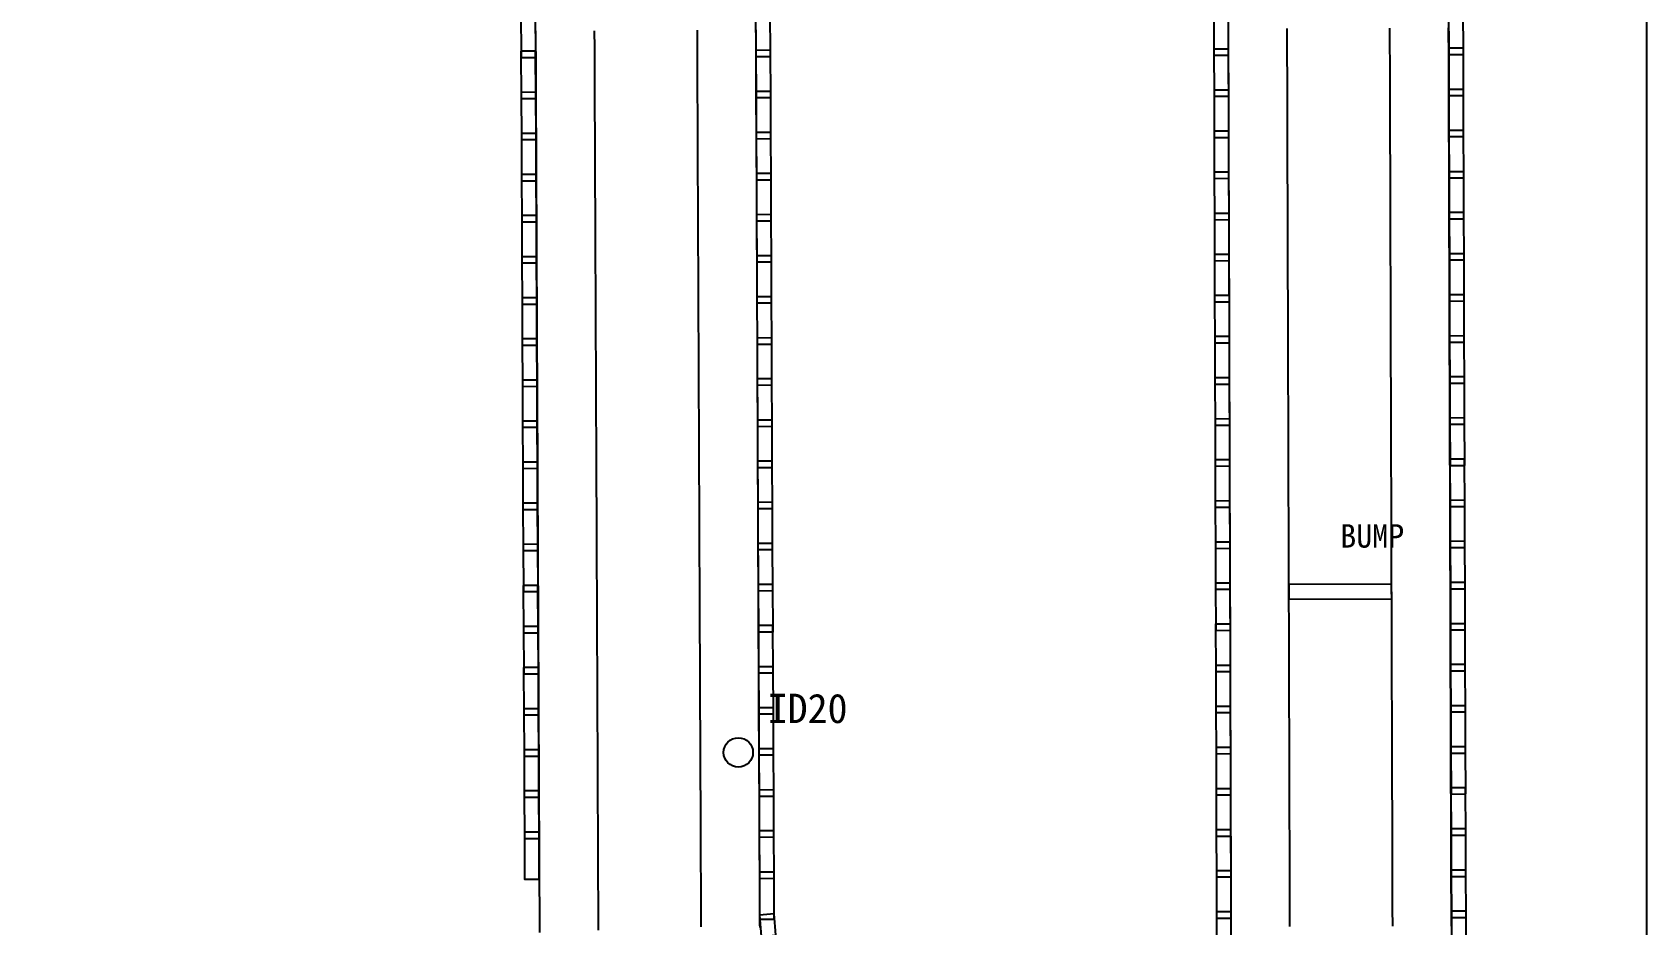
# Model space of a CAD drawing. Header units: metres. Extents: x 0 to 11.6, y 0 to 14.5.
# Drawn here: x 5.5 to 11, y 8.53 to 11.57 of the extents above; entities that cross this region are included whole.
import ezdxf

# ---------------------------------------------------------------- set-up
doc = ezdxf.new("R2010")
doc.units = ezdxf.units.M
for name, color, linetype in [('FEATURES', 2, 'Continuous'), ('GRASS', 3, 'Continuous'), ('HALL', 5, 'Continuous'), ('MARKERS', 1, 'Continuous'), ('TRACK', 7, 'Continuous'), ('WALLS', 8, 'Continuous')]:
    doc.layers.add(name, color=color, linetype=linetype)

msp = doc.modelspace()

# ---------------------------------------------------------------- linework, layer by layer
at = {"layer": 'FEATURES'}
msp.add_lwpolyline([(10.1312, 9.642), (10.131, 9.692), (9.781, 9.691), (9.7812, 9.641), (10.1312, 9.642)], dxfattribs=at)
at = {"layer": 'GRASS'}
for points in [[(7.2146, 11.5766), (7.2147, 11.5569), (7.2148, 11.5372), (7.2149, 11.5172), (7.215, 11.4972), (7.2151, 11.4772), (7.2151, 11.4572), (7.2152, 11.4372), (7.2153, 11.4172), (7.2154, 11.3972), (7.2155, 11.3772), (7.2155, 11.3572), (7.2156, 11.3372), (7.2157, 11.3168), (7.2158, 11.2965), (7.2159, 11.2766), (7.216, 11.257), (7.2161, 11.2372), (7.2162, 11.2172), (7.2163, 11.1972), (7.2164, 11.1772), (7.2164, 11.1572), (7.2165, 11.1372), (7.2166, 11.1172), (7.2167, 11.0972), (7.2168, 11.0772), (7.2168, 11.0572), (7.2169, 11.0372), (7.217, 11.0169), (7.2171, 10.9965), (7.2172, 10.9766), (7.2173, 10.957), (7.2174, 10.9372), (7.2175, 10.9172), (7.2176, 10.8972), (7.2177, 10.8772), (7.2177, 10.8572), (7.2178, 10.8372), (7.2179, 10.8172), (7.218, 10.7972), (7.2181, 10.7772), (7.2181, 10.7572), (7.2182, 10.7372), (7.2183, 10.7169), (7.2184, 10.6965), (7.2185, 10.6767), (7.2186, 10.657), (7.2187, 10.6373), (7.2188, 10.6173), (7.2189, 10.5973), (7.219, 10.5773), (7.219, 10.5573), (7.2191, 10.5373), (7.2192, 10.5173), (7.2193, 10.4973), (7.2194, 10.4773), (7.2194, 10.4573), (7.2195, 10.4373), (7.2196, 10.4169), (7.2197, 10.3966), (7.2198, 10.3767), (7.2199, 10.3571), (7.22, 10.3373), (7.2201, 10.3173), (7.2202, 10.2973), (7.2203, 10.2773), (7.2203, 10.2573), (7.2204, 10.2373), (7.2205, 10.2173), (7.2206, 10.1973), (7.2207, 10.1773), (7.2207, 10.1573), (7.2208, 10.1373), (7.2209, 10.1173), (7.221, 10.0973), (7.2211, 10.0772), (7.2212, 10.0568), (7.2213, 10.0366), (7.2214, 10.0169), (7.2215, 9.9973), (7.2216, 9.9773), (7.2216, 9.9573), (7.2217, 9.9373), (7.2218, 9.9173), (7.2219, 9.8973), (7.222, 9.8773), (7.222, 9.8574), (7.2221, 9.8374), (7.2222, 9.8174), (7.2223, 9.7974), (7.2224, 9.7772), (7.2225, 9.7568), (7.2226, 9.7366), (7.2227, 9.717), (7.2228, 9.6973), (7.2229, 9.6774), (7.2229, 9.6574), (7.223, 9.6374), (7.2231, 9.6174), (7.2232, 9.5974), (7.2233, 9.5774), (7.2233, 9.5574), (7.2234, 9.5374), (7.2235, 9.5174), (7.2236, 9.4974), (7.2237, 9.4772), (7.2238, 9.4569), (7.2239, 9.4367), (7.224, 9.417), (7.2241, 9.3974), (7.2242, 9.3774), (7.2242, 9.3574), (7.2243, 9.3374), (7.2244, 9.3174), (7.2245, 9.2974), (7.2246, 9.2774), (7.2246, 9.2574), (7.2247, 9.2374), (7.2248, 9.2174), (7.2249, 9.1974), (7.225, 9.1773), (7.2251, 9.1569), (7.2252, 9.1367), (7.2253, 9.117), (7.2254, 9.0974), (7.2255, 9.0774), (7.2255, 9.0574), (7.2256, 9.0374), (7.2257, 9.0175), (7.2258, 8.9975), (7.2259, 8.9775), (7.2259, 8.9575), (7.226, 8.9375), (7.2261, 8.9175), (7.2262, 8.8975), (7.2263, 8.8773), (7.2264, 8.8569), (7.2265, 8.8367), (7.2266, 8.8171), (7.2267, 8.7975), (7.2268, 8.7775), (7.2268, 8.7575), (7.2269, 8.7375), (7.227, 8.7175), (7.2271, 8.6975), (7.2272, 8.6775), (7.2272, 8.6575), (7.2273, 8.6375), (7.2274, 8.6175), (7.2275, 8.5975), (7.2276, 8.5772), (7.2277, 8.5564), (7.2278, 8.536), (7.2282, 8.5058)], [(7.9646, 11.5807), (7.9647, 11.5604), (7.9648, 11.5402), (7.9649, 11.5202), (7.965, 11.5002), (7.9651, 11.4802), (7.9651, 11.4602), (7.9652, 11.4402), (7.9653, 11.4202), (7.9654, 11.4002), (7.9655, 11.3802), (7.9655, 11.3602), (7.9656, 11.3402), (7.9657, 11.3205), (7.9658, 11.3009), (7.9659, 11.2808), (7.966, 11.2604), (7.9661, 11.2402), (7.9662, 11.2202), (7.9663, 11.2002), (7.9664, 11.1802), (7.9664, 11.1602), (7.9665, 11.1402), (7.9666, 11.1202), (7.9667, 11.1002), (7.9668, 11.0802), (7.9668, 11.0602), (7.9669, 11.0402), (7.967, 11.0206), (7.9671, 11.0009), (7.9672, 10.9808), (7.9673, 10.9604), (7.9674, 10.9402), (7.9675, 10.9202), (7.9676, 10.9002), (7.9677, 10.8802), (7.9677, 10.8602), (7.9678, 10.8402), (7.9679, 10.8202), (7.968, 10.8002), (7.9681, 10.7802), (7.9681, 10.7602), (7.9682, 10.7402), (7.9683, 10.7206), (7.9684, 10.701), (7.9685, 10.6808), (7.9686, 10.6605), (7.9687, 10.6403), (7.9688, 10.6203), (7.9689, 10.6003), (7.969, 10.5803), (7.969, 10.5603), (7.9691, 10.5403), (7.9692, 10.5203), (7.9693, 10.5003), (7.9694, 10.4803), (7.9694, 10.4603), (7.9695, 10.4403), (7.9696, 10.4206), (7.9697, 10.401), (7.9698, 10.3809), (7.9699, 10.3605), (7.97, 10.3403), (7.9701, 10.3203), (7.9702, 10.3003), (7.9703, 10.2803), (7.9703, 10.2603), (7.9704, 10.2403), (7.9705, 10.2203), (7.9706, 10.2003), (7.9707, 10.1803), (7.9707, 10.1603), (7.9708, 10.1403), (7.9709, 10.1203), (7.971, 10.1003), (7.9711, 10.0805), (7.9711, 10.0609), (7.9713, 10.0411), (7.9714, 10.0207), (7.9715, 10.0004), (7.9716, 9.9803), (7.9716, 9.9603), (7.9717, 9.9403), (7.9718, 9.9203), (7.9719, 9.9003), (7.972, 9.8803), (7.972, 9.8604), (7.9721, 9.8404), (7.9722, 9.8204), (7.9723, 9.8004), (7.9724, 9.7805), (7.9724, 9.7609), (7.9726, 9.7411), (7.9727, 9.7208), (7.9728, 9.7004), (7.9729, 9.6804), (7.9729, 9.6604), (7.973, 9.6404), (7.9731, 9.6204), (7.9732, 9.6004), (7.9733, 9.5804), (7.9733, 9.5604), (7.9734, 9.5404), (7.9735, 9.5204), (7.9736, 9.5004), (7.9737, 9.4806), (7.9737, 9.4609), (7.9739, 9.4412), (7.974, 9.4208), (7.9741, 9.4004), (7.9742, 9.3804), (7.9742, 9.3604), (7.9743, 9.3404), (7.9744, 9.3204), (7.9745, 9.3004), (7.9746, 9.2804), (7.9746, 9.2604), (7.9747, 9.2404), (7.9748, 9.2204), (7.9749, 9.2004), (7.975, 9.1806), (7.975, 9.161), (7.9752, 9.1412), (7.9753, 9.1208), (7.9754, 9.1005), (7.9755, 9.0804), (7.9755, 9.0604), (7.9756, 9.0404), (7.9757, 9.0205), (7.9758, 9.0005), (7.9759, 8.9805), (7.9759, 8.9605), (7.976, 8.9405), (7.9761, 8.9205), (7.9762, 8.9005), (7.9763, 8.8806), (7.9763, 8.861), (7.9765, 8.8412), (7.9766, 8.8209), (7.9767, 8.8005), (7.9768, 8.7805), (7.9768, 8.7605), (7.9769, 8.7405), (7.977, 8.7205), (7.9771, 8.7005), (7.9772, 8.6805), (7.9772, 8.6605), (7.9773, 8.6405), (7.9774, 8.6205), (7.9775, 8.6005), (7.9776, 8.5808), (7.9777, 8.5616), (7.9778, 8.542), (7.9778, 8.5322), (7.9785, 8.5231)], [(9.5847, 8.525), (9.5846, 8.5448), (9.5845, 8.5651), (9.5845, 8.5855), (9.5844, 8.6053), (9.5844, 8.6249), (9.5843, 8.6448), (9.5842, 8.6651), (9.5842, 8.6855), (9.5841, 8.7053), (9.5841, 8.7249), (9.584, 8.7447), (9.5839, 8.7651), (9.5839, 8.7855), (9.5838, 8.8053), (9.5838, 8.8249), (9.5837, 8.8447), (9.5836, 8.8651), (9.5836, 8.8855), (9.5835, 8.9053), (9.5835, 8.9249), (9.5834, 8.9447), (9.5833, 8.9647), (9.5832, 8.9847), (9.5831, 9.0049), (9.5831, 9.0253), (9.583, 9.0455), (9.583, 9.0651), (9.5829, 9.0847), (9.5828, 9.1049), (9.5828, 9.1253), (9.5827, 9.1454), (9.5827, 9.1651), (9.5826, 9.1847), (9.5825, 9.2049), (9.5825, 9.2252), (9.5824, 9.2454), (9.5824, 9.2651), (9.5823, 9.2847), (9.5822, 9.3049), (9.5822, 9.3252), (9.5821, 9.3454), (9.5821, 9.365), (9.582, 9.3847), (9.5819, 9.4048), (9.5819, 9.4252), (9.5818, 9.4454), (9.5818, 9.465), (9.5817, 9.4847), (9.5816, 9.5048), (9.5816, 9.5252), (9.5815, 9.5454), (9.5815, 9.565), (9.5814, 9.5846), (9.5813, 9.6046), (9.5813, 9.6246), (9.5812, 9.6446), (9.5811, 9.665), (9.5811, 9.6854), (9.581, 9.7052), (9.581, 9.7248), (9.5809, 9.7446), (9.5808, 9.765), (9.5808, 9.7854), (9.5807, 9.8052), (9.5807, 9.8248), (9.5806, 9.8446), (9.5805, 9.865), (9.5805, 9.8854), (9.5804, 9.9052), (9.5804, 9.9248), (9.5803, 9.9446), (9.5802, 9.965), (9.5802, 9.9853), (9.5801, 10.0052), (9.5801, 10.0248), (9.58, 10.0446), (9.5799, 10.065), (9.5799, 10.0853), (9.5798, 10.1052), (9.5798, 10.1248), (9.5797, 10.1446), (9.5796, 10.1649), (9.5796, 10.1853), (9.5795, 10.2051), (9.5795, 10.2248), (9.5794, 10.2446), (9.5793, 10.2646), (9.5792, 10.2846), (9.5791, 10.3047), (9.5791, 10.3251), (9.579, 10.3453), (9.579, 10.3649), (9.5789, 10.3846), (9.5788, 10.4047), (9.5788, 10.4251), (9.5787, 10.4453), (9.5787, 10.4649), (9.5786, 10.4845), (9.5785, 10.5047), (9.5785, 10.5251), (9.5784, 10.5453), (9.5784, 10.5649), (9.5783, 10.5845), (9.5782, 10.6047), (9.5782, 10.6251), (9.5781, 10.6453), (9.5781, 10.6649), (9.578, 10.6845), (9.5779, 10.7047), (9.5779, 10.7251), (9.5778, 10.7453), (9.5778, 10.7649), (9.5777, 10.7845), (9.5776, 10.8047), (9.5776, 10.8251), (9.5775, 10.8452), (9.5775, 10.8649), (9.5774, 10.8845), (9.5773, 10.9045), (9.5773, 10.9245), (9.5772, 10.9445), (9.5771, 10.9648), (9.5771, 10.9852), (9.577, 11.0051), (9.577, 11.0247), (9.5769, 11.0445), (9.5768, 11.0648), (9.5768, 11.0852), (9.5767, 11.105), (9.5767, 11.1247), (9.5766, 11.1445), (9.5765, 11.1648), (9.5765, 11.1852), (9.5764, 11.205), (9.5764, 11.2247), (9.5763, 11.2445), (9.5762, 11.2648), (9.5762, 11.2852), (9.5761, 11.305), (9.5761, 11.3246), (9.576, 11.3444), (9.5759, 11.3648), (9.5759, 11.3852), (9.5758, 11.405), (9.5758, 11.4246), (9.5757, 11.4444), (9.5756, 11.4644), (9.5755, 11.4844), (9.5754, 11.5046), (9.5754, 11.525), (9.5753, 11.5452), (9.5753, 11.5648), (9.5752, 11.5844)], [(10.3347, 8.5276), (10.3346, 8.5478), (10.3345, 8.5674), (10.3345, 8.587), (10.3344, 8.6072), (10.3344, 8.6276), (10.3343, 8.6478), (10.3342, 8.6674), (10.3342, 8.687), (10.3341, 8.7072), (10.3341, 8.7275), (10.334, 8.7477), (10.3339, 8.7674), (10.3339, 8.787), (10.3338, 8.8072), (10.3338, 8.8275), (10.3337, 8.8477), (10.3336, 8.8674), (10.3336, 8.887), (10.3335, 8.9072), (10.3335, 8.9275), (10.3334, 8.9477), (10.3333, 8.9677), (10.3332, 8.9877), (10.3331, 9.0075), (10.3331, 9.0271), (10.333, 9.047), (10.333, 9.0673), (10.3329, 9.0877), (10.3328, 9.1075), (10.3328, 9.1271), (10.3327, 9.1469), (10.3327, 9.1673), (10.3326, 9.1877), (10.3325, 9.2075), (10.3325, 9.2271), (10.3324, 9.2469), (10.3324, 9.2673), (10.3323, 9.2877), (10.3322, 9.3075), (10.3322, 9.3271), (10.3321, 9.3469), (10.3321, 9.3673), (10.332, 9.3877), (10.3319, 9.4075), (10.3319, 9.4271), (10.3318, 9.4469), (10.3318, 9.4673), (10.3317, 9.4876), (10.3316, 9.5075), (10.3316, 9.5271), (10.3315, 9.5469), (10.3315, 9.5673), (10.3314, 9.5876), (10.3313, 9.6076), (10.3313, 9.6276), (10.3312, 9.6476), (10.3311, 9.6673), (10.3311, 9.6869), (10.331, 9.7071), (10.331, 9.7274), (10.3309, 9.7476), (10.3308, 9.7673), (10.3308, 9.7869), (10.3307, 9.807), (10.3307, 9.8274), (10.3306, 9.8476), (10.3305, 9.8672), (10.3305, 9.8869), (10.3304, 9.907), (10.3304, 9.9274), (10.3303, 9.9476), (10.3302, 9.9672), (10.3302, 9.9869), (10.3301, 10.007), (10.3301, 10.0274), (10.33, 10.0476), (10.3299, 10.0672), (10.3299, 10.0868), (10.3298, 10.107), (10.3298, 10.1274), (10.3297, 10.1476), (10.3296, 10.1672), (10.3296, 10.1868), (10.3295, 10.207), (10.3295, 10.2274), (10.3294, 10.2476), (10.3293, 10.2676), (10.3292, 10.2876), (10.3291, 10.3074), (10.3291, 10.327), (10.329, 10.3468), (10.329, 10.3672), (10.3289, 10.3875), (10.3288, 10.4074), (10.3288, 10.427), (10.3287, 10.4468), (10.3287, 10.4672), (10.3286, 10.4875), (10.3285, 10.5074), (10.3285, 10.527), (10.3284, 10.5468), (10.3284, 10.5671), (10.3283, 10.5875), (10.3282, 10.6073), (10.3282, 10.627), (10.3281, 10.6468), (10.3281, 10.6671), (10.328, 10.6875), (10.3279, 10.7073), (10.3279, 10.727), (10.3278, 10.7468), (10.3278, 10.7671), (10.3277, 10.7875), (10.3276, 10.8073), (10.3276, 10.8269), (10.3275, 10.8467), (10.3275, 10.8671), (10.3274, 10.8875), (10.3273, 10.9075), (10.3273, 10.9275), (10.3272, 10.9475), (10.3271, 10.9671), (10.3271, 10.9867), (10.327, 11.0069), (10.327, 11.0273), (10.3269, 11.0475), (10.3268, 11.0671), (10.3268, 11.0867), (10.3267, 11.1069), (10.3267, 11.1273), (10.3266, 11.1475), (10.3265, 11.1671), (10.3265, 11.1867), (10.3264, 11.2069), (10.3264, 11.2273), (10.3263, 11.2475), (10.3262, 11.2671), (10.3262, 11.2867), (10.3261, 11.3069), (10.3261, 11.3272), (10.326, 11.3474), (10.3259, 11.3671), (10.3259, 11.3867), (10.3258, 11.4069), (10.3258, 11.4272), (10.3257, 11.4474), (10.3256, 11.4674), (10.3255, 11.4874), (10.3254, 11.5072), (10.3254, 11.5269), (10.3253, 11.5467), (10.3253, 11.567), (10.3252, 11.5874)]]:
    msp.add_lwpolyline(points, dxfattribs=at)
at = {"layer": 'HALL'}
msp.add_lwpolyline([(0, 0), (11, 0), (11, 14.5), (0, 14.5), (0, 0)], dxfattribs=at)
at = {"layer": 'MARKERS'}
msp.add_circle((7.9053, 9.119), 0.05, dxfattribs=at)
at = {"layer": 'TRACK'}
for points in [[(7.4146, 11.5777), (7.4147, 11.5579), (7.4148, 11.538), (7.4149, 11.518), (7.415, 11.498), (7.4151, 11.478), (7.4151, 11.458), (7.4152, 11.438), (7.4153, 11.418), (7.4154, 11.398), (7.4155, 11.378), (7.4155, 11.358), (7.4156, 11.338), (7.4157, 11.3178), (7.4158, 11.2976), (7.4159, 11.2777), (7.416, 11.2579), (7.4161, 11.238), (7.4162, 11.218), (7.4163, 11.198), (7.4164, 11.178), (7.4164, 11.158), (7.4165, 11.138), (7.4166, 11.118), (7.4167, 11.098), (7.4168, 11.078), (7.4168, 11.058), (7.4169, 11.038), (7.417, 11.0178), (7.4171, 10.9977), (7.4172, 10.9777), (7.4173, 10.9579), (7.4174, 10.938), (7.4175, 10.918), (7.4176, 10.898), (7.4177, 10.878), (7.4177, 10.858), (7.4178, 10.838), (7.4179, 10.818), (7.418, 10.798), (7.4181, 10.778), (7.4181, 10.758), (7.4182, 10.738), (7.4183, 10.7179), (7.4184, 10.6977), (7.4185, 10.6778), (7.4186, 10.658), (7.4187, 10.6381), (7.4188, 10.6181), (7.4189, 10.5981), (7.419, 10.5781), (7.419, 10.5581), (7.4191, 10.5381), (7.4192, 10.5181), (7.4193, 10.4981), (7.4194, 10.4781), (7.4194, 10.4581), (7.4195, 10.4381), (7.4196, 10.4179), (7.4197, 10.3977), (7.4198, 10.3778), (7.4199, 10.358), (7.42, 10.3381), (7.4201, 10.3181), (7.4202, 10.2981), (7.4203, 10.2781), (7.4203, 10.2581), (7.4204, 10.2381), (7.4205, 10.2181), (7.4206, 10.1981), (7.4207, 10.1781), (7.4207, 10.1581), (7.4208, 10.1381), (7.4209, 10.1181), (7.421, 10.0981), (7.4211, 10.078), (7.4212, 10.0579), (7.4213, 10.0378), (7.4214, 10.0179), (7.4215, 9.9981), (7.4216, 9.9781), (7.4216, 9.9581), (7.4217, 9.9381), (7.4218, 9.9181), (7.4219, 9.8981), (7.422, 9.8781), (7.422, 9.8582), (7.4221, 9.8382), (7.4222, 9.8182), (7.4223, 9.7982), (7.4224, 9.7781), (7.4225, 9.7579), (7.4226, 9.7378), (7.4227, 9.718), (7.4228, 9.6982), (7.4229, 9.6782), (7.4229, 9.6582), (7.423, 9.6382), (7.4231, 9.6182), (7.4232, 9.5982), (7.4233, 9.5782), (7.4233, 9.5582), (7.4234, 9.5382), (7.4235, 9.5182), (7.4236, 9.4982), (7.4237, 9.4781), (7.4238, 9.4579), (7.4239, 9.4379), (7.424, 9.418), (7.4241, 9.3982), (7.4242, 9.3782), (7.4242, 9.3582), (7.4243, 9.3382), (7.4244, 9.3182), (7.4245, 9.2982), (7.4246, 9.2782), (7.4246, 9.2582), (7.4247, 9.2382), (7.4248, 9.2182), (7.4249, 9.1982), (7.425, 9.1782), (7.4251, 9.158), (7.4252, 9.1379), (7.4253, 9.1181), (7.4254, 9.0982), (7.4255, 9.0782), (7.4255, 9.0582), (7.4256, 9.0382), (7.4257, 9.0183), (7.4258, 8.9983), (7.4259, 8.9783), (7.4259, 8.9583), (7.426, 8.9383), (7.4261, 8.9183), (7.4262, 8.8983), (7.4263, 8.8782), (7.4264, 8.858), (7.4265, 8.8379), (7.4266, 8.8181), (7.4267, 8.7983), (7.4268, 8.7783), (7.4268, 8.7583), (7.4269, 8.7383), (7.427, 8.7183), (7.4271, 8.6983), (7.4272, 8.6783), (7.4272, 8.6583), (7.4273, 8.6383), (7.4274, 8.6183), (7.4275, 8.5983), (7.4276, 8.5782), (7.4277, 8.5578), (7.4278, 8.5376), (7.4281, 8.5129)], [(7.7646, 11.5796), (7.7647, 11.5594), (7.7648, 11.5394), (7.7649, 11.5194), (7.765, 11.4994), (7.7651, 11.4794), (7.7651, 11.4594), (7.7652, 11.4394), (7.7653, 11.4194), (7.7654, 11.3994), (7.7655, 11.3794), (7.7655, 11.3594), (7.7656, 11.3394), (7.7657, 11.3195), (7.7658, 11.2997), (7.7659, 11.2797), (7.766, 11.2595), (7.7661, 11.2394), (7.7662, 11.2194), (7.7663, 11.1994), (7.7664, 11.1794), (7.7664, 11.1594), (7.7665, 11.1394), (7.7666, 11.1194), (7.7667, 11.0994), (7.7668, 11.0794), (7.7668, 11.0594), (7.7669, 11.0394), (7.767, 11.0196), (7.7671, 10.9998), (7.7672, 10.9797), (7.7673, 10.9595), (7.7674, 10.9394), (7.7675, 10.9194), (7.7676, 10.8994), (7.7677, 10.8794), (7.7677, 10.8594), (7.7678, 10.8394), (7.7679, 10.8194), (7.768, 10.7994), (7.7681, 10.7794), (7.7681, 10.7594), (7.7682, 10.7394), (7.7683, 10.7196), (7.7684, 10.6998), (7.7685, 10.6797), (7.7686, 10.6596), (7.7687, 10.6395), (7.7688, 10.6195), (7.7689, 10.5995), (7.769, 10.5795), (7.769, 10.5595), (7.7691, 10.5395), (7.7692, 10.5195), (7.7693, 10.4995), (7.7694, 10.4795), (7.7694, 10.4595), (7.7695, 10.4395), (7.7696, 10.4196), (7.7697, 10.3998), (7.7698, 10.3798), (7.7699, 10.3596), (7.77, 10.3395), (7.7701, 10.3195), (7.7702, 10.2995), (7.7703, 10.2795), (7.7703, 10.2595), (7.7704, 10.2395), (7.7705, 10.2195), (7.7706, 10.1995), (7.7707, 10.1795), (7.7707, 10.1595), (7.7708, 10.1395), (7.7709, 10.1195), (7.771, 10.0995), (7.7711, 10.0796), (7.7712, 10.0598), (7.7713, 10.0399), (7.7714, 10.0197), (7.7715, 9.9995), (7.7716, 9.9795), (7.7716, 9.9595), (7.7717, 9.9395), (7.7718, 9.9195), (7.7719, 9.8995), (7.772, 9.8795), (7.772, 9.8596), (7.7721, 9.8396), (7.7722, 9.8196), (7.7723, 9.7996), (7.7724, 9.7796), (7.7724, 9.7598), (7.7726, 9.7399), (7.7727, 9.7198), (7.7728, 9.6996), (7.7729, 9.6796), (7.7729, 9.6596), (7.773, 9.6396), (7.7731, 9.6196), (7.7732, 9.5996), (7.7733, 9.5796), (7.7733, 9.5596), (7.7734, 9.5396), (7.7735, 9.5196), (7.7736, 9.4996), (7.7737, 9.4797), (7.7738, 9.4599), (7.7739, 9.44), (7.774, 9.4198), (7.7741, 9.3996), (7.7742, 9.3796), (7.7742, 9.3596), (7.7743, 9.3396), (7.7744, 9.3196), (7.7745, 9.2996), (7.7746, 9.2796), (7.7746, 9.2596), (7.7747, 9.2396), (7.7748, 9.2196), (7.7749, 9.1996), (7.775, 9.1797), (7.7751, 9.1599), (7.7752, 9.14), (7.7753, 9.1198), (7.7754, 9.0997), (7.7755, 9.0796), (7.7755, 9.0596), (7.7756, 9.0396), (7.7757, 9.0197), (7.7758, 8.9997), (7.7759, 8.9797), (7.7759, 8.9597), (7.776, 8.9397), (7.7761, 8.9197), (7.7762, 8.8997), (7.7763, 8.8797), (7.7763, 8.8599), (7.7765, 8.84), (7.7766, 8.8199), (7.7767, 8.7997), (7.7768, 8.7797), (7.7768, 8.7597), (7.7769, 8.7397), (7.777, 8.7197), (7.7771, 8.6997), (7.7772, 8.6797), (7.7772, 8.6597), (7.7773, 8.6397), (7.7774, 8.6197), (7.7775, 8.5997), (7.7776, 8.5799), (7.7777, 8.5602), (7.7778, 8.5404), (7.7779, 8.5252)], [(9.7847, 8.5257), (9.7846, 8.5456), (9.7845, 8.5657), (9.7845, 8.5859), (9.7844, 8.6058), (9.7844, 8.6256), (9.7843, 8.6456), (9.7842, 8.6657), (9.7842, 8.6859), (9.7841, 8.7058), (9.7841, 8.7256), (9.784, 8.7455), (9.7839, 8.7657), (9.7839, 8.7859), (9.7838, 8.8058), (9.7838, 8.8256), (9.7837, 8.8455), (9.7836, 8.8657), (9.7836, 8.8859), (9.7835, 8.9058), (9.7835, 8.9256), (9.7834, 8.9455), (9.7833, 8.9655), (9.7832, 8.9855), (9.7831, 9.0056), (9.7831, 9.0258), (9.783, 9.0459), (9.783, 9.0657), (9.7829, 9.0855), (9.7828, 9.1056), (9.7828, 9.1258), (9.7827, 9.1458), (9.7827, 9.1657), (9.7826, 9.1855), (9.7825, 9.2056), (9.7825, 9.2257), (9.7824, 9.2458), (9.7824, 9.2657), (9.7823, 9.2855), (9.7822, 9.3056), (9.7822, 9.3257), (9.7821, 9.3458), (9.7821, 9.3656), (9.782, 9.3855), (9.7819, 9.4055), (9.7819, 9.4257), (9.7818, 9.4458), (9.7818, 9.4656), (9.7817, 9.4855), (9.7816, 9.5055), (9.7816, 9.5257), (9.7815, 9.5458), (9.7815, 9.5656), (9.7814, 9.5854), (9.7813, 9.6054), (9.7813, 9.6254), (9.7812, 9.6454), (9.7811, 9.6656), (9.7811, 9.6858), (9.781, 9.7057), (9.781, 9.7255), (9.7809, 9.7454), (9.7808, 9.7656), (9.7808, 9.7858), (9.7807, 9.8057), (9.7807, 9.8255), (9.7806, 9.8454), (9.7805, 9.8656), (9.7805, 9.8858), (9.7804, 9.9057), (9.7804, 9.9255), (9.7803, 9.9454), (9.7802, 9.9656), (9.7802, 9.9857), (9.7801, 10.0057), (9.7801, 10.0255), (9.78, 10.0454), (9.7799, 10.0656), (9.7799, 10.0857), (9.7798, 10.1056), (9.7798, 10.1255), (9.7797, 10.1454), (9.7796, 10.1655), (9.7796, 10.1857), (9.7795, 10.2056), (9.7795, 10.2255), (9.7794, 10.2454), (9.7793, 10.2654), (9.7792, 10.2854), (9.7791, 10.3054), (9.7791, 10.3256), (9.779, 10.3457), (9.779, 10.3655), (9.7789, 10.3854), (9.7788, 10.4054), (9.7788, 10.4256), (9.7787, 10.4457), (9.7787, 10.4655), (9.7786, 10.4853), (9.7785, 10.5054), (9.7785, 10.5256), (9.7784, 10.5457), (9.7784, 10.5655), (9.7783, 10.5853), (9.7782, 10.6054), (9.7782, 10.6256), (9.7781, 10.6457), (9.7781, 10.6655), (9.778, 10.6853), (9.7779, 10.7054), (9.7779, 10.7256), (9.7778, 10.7457), (9.7778, 10.7655), (9.7777, 10.7853), (9.7776, 10.8054), (9.7776, 10.8256), (9.7775, 10.8456), (9.7775, 10.8655), (9.7774, 10.8853), (9.7773, 10.9053), (9.7773, 10.9253), (9.7772, 10.9453), (9.7771, 10.9655), (9.7771, 10.9856), (9.777, 11.0055), (9.777, 11.0254), (9.7769, 11.0453), (9.7768, 11.0654), (9.7768, 11.0856), (9.7767, 11.1055), (9.7767, 11.1254), (9.7766, 11.1453), (9.7765, 11.1654), (9.7765, 11.1856), (9.7764, 11.2055), (9.7764, 11.2253), (9.7763, 11.2453), (9.7762, 11.2654), (9.7762, 11.2856), (9.7761, 11.3055), (9.7761, 11.3253), (9.776, 11.3452), (9.7759, 11.3654), (9.7759, 11.3856), (9.7758, 11.4055), (9.7758, 11.4253), (9.7757, 11.4452), (9.7756, 11.4652), (9.7755, 11.4852), (9.7754, 11.5053), (9.7754, 11.5255), (9.7753, 11.5456), (9.7753, 11.5654), (9.7752, 11.5852)], [(10.1347, 8.5269), (10.1346, 8.547), (10.1345, 8.5668), (10.1345, 8.5866), (10.1344, 8.6067), (10.1344, 8.6269), (10.1343, 8.647), (10.1342, 8.6668), (10.1342, 8.6866), (10.1341, 8.7067), (10.1341, 8.7269), (10.134, 8.7469), (10.1339, 8.7668), (10.1339, 8.7866), (10.1338, 8.8067), (10.1338, 8.8268), (10.1337, 8.8469), (10.1336, 8.8668), (10.1336, 8.8866), (10.1335, 8.9067), (10.1335, 8.9268), (10.1334, 8.9469), (10.1333, 8.9669), (10.1332, 8.9869), (10.1331, 9.0068), (10.1331, 9.0266), (10.133, 9.0466), (10.133, 9.0667), (10.1329, 9.0869), (10.1328, 9.1068), (10.1328, 9.1266), (10.1327, 9.1465), (10.1327, 9.1667), (10.1326, 9.1869), (10.1325, 9.2068), (10.1325, 9.2266), (10.1324, 9.2465), (10.1324, 9.2667), (10.1323, 9.2869), (10.1322, 9.3068), (10.1322, 9.3266), (10.1321, 9.3465), (10.1321, 9.3667), (10.132, 9.3869), (10.1319, 9.4068), (10.1319, 9.4266), (10.1318, 9.4465), (10.1318, 9.4667), (10.1317, 9.4869), (10.1316, 9.5068), (10.1316, 9.5266), (10.1315, 9.5465), (10.1315, 9.5667), (10.1314, 9.5868), (10.1313, 9.6068), (10.1313, 9.6268), (10.1312, 9.6468), (10.1311, 9.6667), (10.1311, 9.6865), (10.131, 9.7066), (10.131, 9.7267), (10.1309, 9.7468), (10.1308, 9.7666), (10.1308, 9.7865), (10.1307, 9.8066), (10.1307, 9.8267), (10.1306, 9.8468), (10.1305, 9.8666), (10.1305, 9.8865), (10.1304, 9.9065), (10.1304, 9.9267), (10.1303, 9.9468), (10.1302, 9.9666), (10.1302, 9.9864), (10.1301, 10.0065), (10.1301, 10.0267), (10.13, 10.0468), (10.1299, 10.0666), (10.1299, 10.0864), (10.1298, 10.1065), (10.1298, 10.1267), (10.1297, 10.1468), (10.1296, 10.1666), (10.1296, 10.1864), (10.1295, 10.2065), (10.1295, 10.2267), (10.1294, 10.2468), (10.1293, 10.2668), (10.1292, 10.2868), (10.1291, 10.3067), (10.1291, 10.3265), (10.129, 10.3464), (10.129, 10.3666), (10.1289, 10.3867), (10.1288, 10.4067), (10.1288, 10.4265), (10.1287, 10.4464), (10.1287, 10.4666), (10.1286, 10.4867), (10.1285, 10.5067), (10.1285, 10.5265), (10.1284, 10.5464), (10.1284, 10.5666), (10.1283, 10.5867), (10.1282, 10.6066), (10.1282, 10.6265), (10.1281, 10.6464), (10.1281, 10.6665), (10.128, 10.6867), (10.1279, 10.7066), (10.1279, 10.7265), (10.1278, 10.7464), (10.1278, 10.7665), (10.1277, 10.7867), (10.1276, 10.8066), (10.1276, 10.8264), (10.1275, 10.8463), (10.1275, 10.8665), (10.1274, 10.8867), (10.1273, 10.9067), (10.1273, 10.9267), (10.1272, 10.9467), (10.1271, 10.9665), (10.1271, 10.9863), (10.127, 11.0064), (10.127, 11.0266), (10.1269, 11.0467), (10.1268, 11.0665), (10.1268, 11.0863), (10.1267, 11.1064), (10.1267, 11.1266), (10.1266, 11.1467), (10.1265, 11.1665), (10.1265, 11.1863), (10.1264, 11.2064), (10.1264, 11.2266), (10.1263, 11.2467), (10.1262, 11.2665), (10.1262, 11.2863), (10.1261, 11.3064), (10.1261, 11.3266), (10.126, 11.3466), (10.1259, 11.3665), (10.1259, 11.3863), (10.1258, 11.4064), (10.1258, 11.4265), (10.1257, 11.4466), (10.1256, 11.4666), (10.1255, 11.4866), (10.1254, 11.5065), (10.1254, 11.5264), (10.1253, 11.5463), (10.1253, 11.5664), (10.1252, 11.5866)]]:
    msp.add_lwpolyline(points, dxfattribs=at)
at = {"layer": 'WALLS'}
for points in [[(7.1643, 11.6474), (7.165, 11.4864), (7.215, 11.4867), (7.2143, 11.6477), (7.1643, 11.6474)], [(7.9643, 11.6506), (7.965, 11.4896), (8.015, 11.4899), (8.0143, 11.6509), (7.9643, 11.6506)], [(9.5755, 11.494), (9.575, 11.6557), (9.525, 11.6556), (9.5255, 11.4939), (9.5755, 11.494)], [(10.3755, 11.497), (10.375, 11.6572), (10.325, 11.6571), (10.3255, 11.4968), (10.3755, 11.497)], [(7.1649, 11.5075), (7.1656, 11.3465), (7.2156, 11.3467), (7.2149, 11.5077), (7.1649, 11.5075)], [(7.9649, 11.5107), (7.9656, 11.3497), (8.0156, 11.3499), (8.0149, 11.5109), (7.9649, 11.5107)], [(9.5759, 11.3543), (9.5754, 11.5151), (9.5254, 11.5149), (9.5259, 11.3542), (9.5759, 11.3543)], [(10.3759, 11.3567), (10.3754, 11.5179), (10.3254, 11.5178), (10.3259, 11.3566), (10.3759, 11.3567)], [(7.1655, 11.3675), (7.1662, 11.2065), (7.2162, 11.2067), (7.2155, 11.3677), (7.1655, 11.3675)], [(7.9655, 11.3707), (7.9662, 11.2097), (8.0162, 11.2099), (8.0155, 11.3709), (7.9655, 11.3707)], [(9.5764, 11.2141), (9.5759, 11.3753), (9.5259, 11.3752), (9.5264, 11.214), (9.5764, 11.2141)], [(10.3764, 11.2169), (10.3759, 11.3777), (10.3259, 11.3776), (10.3264, 11.2168), (10.3764, 11.2169)], [(7.1662, 11.2275), (7.1668, 11.0665), (7.2168, 11.0667), (7.2162, 11.2277), (7.1662, 11.2275)], [(7.9662, 11.2307), (7.9668, 11.0697), (8.0168, 11.0699), (8.0162, 11.2309), (7.9662, 11.2307)], [(9.5768, 11.0748), (9.5763, 11.2351), (9.5263, 11.2349), (9.5268, 11.0746), (9.5768, 11.0748)], [(10.3768, 11.0763), (10.3763, 11.238), (10.3263, 11.2378), (10.3268, 11.0762), (10.3768, 11.0763)], [(7.1667, 11.0875), (7.1675, 10.9265), (7.2175, 10.9267), (7.2167, 11.0877), (7.1667, 11.0875)], [(7.9667, 11.0907), (7.9675, 10.9297), (8.0175, 10.9299), (8.0167, 11.0909), (7.9667, 11.0907)], [(9.5772, 10.9339), (9.5767, 11.0958), (9.5267, 11.0956), (9.5272, 10.9338), (9.5772, 10.9339)], [(10.3772, 10.9372), (10.3767, 11.0973), (10.3267, 11.0971), (10.3272, 10.9371), (10.3772, 10.9372)], [(7.1674, 10.9475), (7.168, 10.7865), (7.218, 10.7867), (7.2174, 10.9477), (7.1674, 10.9475)], [(7.9674, 10.9507), (7.968, 10.7897), (8.018, 10.7899), (8.0174, 10.9509), (7.9674, 10.9507)], [(9.5777, 10.7942), (9.5772, 10.955), (9.5272, 10.9548), (9.5277, 10.794), (9.5777, 10.7942)], [(10.3777, 10.797), (10.3771, 10.9582), (10.3271, 10.958), (10.3277, 10.7968), (10.3777, 10.797)], [(7.1679, 10.8075), (7.1687, 10.6463), (7.2187, 10.6465), (7.2179, 10.8078), (7.1679, 10.8075)], [(7.9679, 10.8107), (7.9687, 10.65), (8.0187, 10.6502), (8.0179, 10.8109), (7.9679, 10.8107)], [(9.5781, 10.6544), (9.5776, 10.8152), (9.5276, 10.815), (9.5281, 10.6543), (9.5781, 10.6544)], [(10.3781, 10.6568), (10.3776, 10.818), (10.3276, 10.8178), (10.3281, 10.6566), (10.3781, 10.6568)], [(7.9686, 10.671), (7.9692, 10.5098), (8.0192, 10.51), (8.0186, 10.6712), (7.9686, 10.671)], [(9.5785, 10.5146), (9.5781, 10.6754), (9.5281, 10.6752), (9.5285, 10.5145), (9.5785, 10.5146)], [(10.3785, 10.5166), (10.3781, 10.6778), (10.3281, 10.6777), (10.3285, 10.5165), (10.3785, 10.5166)], [(7.1686, 10.6673), (7.1692, 10.5066), (7.2192, 10.5068), (7.2186, 10.6675), (7.1686, 10.6673)], [(7.1692, 10.5276), (7.1699, 10.3659), (7.2199, 10.3661), (7.2192, 10.5278), (7.1692, 10.5276)], [(7.9691, 10.5307), (7.9699, 10.3704), (8.0199, 10.3707), (8.0191, 10.5309), (7.9691, 10.5307)], [(9.579, 10.374), (9.5784, 10.5356), (9.5284, 10.5355), (9.529, 10.3738), (9.579, 10.374)], [(10.379, 10.3773), (10.3784, 10.5376), (10.3284, 10.5374), (10.329, 10.3771), (10.379, 10.3773)], [(9.5794, 10.234), (9.5789, 10.395), (9.5289, 10.3949), (9.5294, 10.2339), (9.5794, 10.234)], [(10.3794, 10.2373), (10.3789, 10.3982), (10.3289, 10.3981), (10.3294, 10.2371), (10.3794, 10.2373)], [(7.1698, 10.3869), (7.1705, 10.2267), (7.2205, 10.2269), (7.2198, 10.3871), (7.1698, 10.3869)], [(7.9698, 10.3915), (7.9705, 10.2298), (8.0205, 10.23), (8.0198, 10.3917), (7.9698, 10.3915)], [(7.1704, 10.2476), (7.171, 10.0866), (7.221, 10.0868), (7.2204, 10.2478), (7.1704, 10.2476)], [(7.9704, 10.2508), (7.971, 10.0898), (8.021, 10.09), (8.0204, 10.251), (7.9704, 10.2508)], [(9.5799, 10.0947), (9.5794, 10.255), (9.5294, 10.2548), (9.5299, 10.0946), (9.5799, 10.0947)], [(10.3799, 10.0966), (10.3793, 10.2583), (10.3293, 10.2581), (10.3299, 10.0965), (10.3799, 10.0966)], [(7.1709, 10.1076), (7.1717, 9.9466), (7.2217, 9.9469), (7.2209, 10.1078), (7.1709, 10.1076)], [(7.9709, 10.1108), (7.9717, 9.9498), (8.0217, 9.9501), (8.0209, 10.111), (7.9709, 10.1108)], [(9.5802, 9.9544), (9.5798, 10.1157), (9.5298, 10.1155), (9.5302, 9.9543), (9.5802, 9.9544)], [(10.3802, 9.9569), (10.3798, 10.1176), (10.3298, 10.1175), (10.3302, 9.9568), (10.3802, 9.9569)], [(7.1716, 9.9676), (7.1722, 9.8067), (7.2222, 9.8069), (7.2216, 9.9678), (7.1716, 9.9676)], [(7.9716, 9.9708), (7.9722, 9.8099), (8.0222, 9.8101), (8.0216, 9.971), (7.9716, 9.9708)], [(9.5807, 9.8143), (9.5802, 9.9755), (9.5302, 9.9753), (9.5307, 9.8141), (9.5807, 9.8143)], [(10.3807, 9.8171), (10.3802, 9.9779), (10.3302, 9.9777), (10.3307, 9.8169), (10.3807, 9.8171)], [(7.1721, 9.8276), (7.1729, 9.6667), (7.2229, 9.6669), (7.2221, 9.8279), (7.1721, 9.8276)], [(7.9721, 9.8308), (7.9729, 9.6699), (8.0229, 9.6701), (8.0221, 9.8311), (7.9721, 9.8308)], [(9.5811, 9.6749), (9.5806, 9.8352), (9.5306, 9.8351), (9.5311, 9.6748), (9.5811, 9.6749)], [(10.3811, 9.6765), (10.3806, 9.8381), (10.3306, 9.838), (10.3311, 9.6763), (10.3811, 9.6765)], [(7.1728, 9.6877), (7.1735, 9.5267), (7.2235, 9.5269), (7.2228, 9.6879), (7.1728, 9.6877)], [(7.9728, 9.6909), (7.9735, 9.5299), (8.0235, 9.5301), (8.0228, 9.6911), (7.9728, 9.6909)], [(9.5816, 9.5349), (9.581, 9.6959), (9.531, 9.6957), (9.5316, 9.5348), (9.5816, 9.5349)], [(10.3816, 9.5365), (10.381, 9.6975), (10.331, 9.6974), (10.3316, 9.5364), (10.3816, 9.5365)], [(7.1734, 9.5477), (7.1741, 9.3867), (7.2241, 9.3869), (7.2234, 9.5479), (7.1734, 9.5477)], [(7.9734, 9.5509), (7.9741, 9.3899), (8.0241, 9.3902), (8.0234, 9.5511), (7.9734, 9.5509)], [(9.582, 9.3943), (9.5815, 9.556), (9.5315, 9.5558), (9.532, 9.3941), (9.582, 9.3943)], [(10.382, 9.3972), (10.3815, 9.5575), (10.3315, 9.5573), (10.332, 9.397), (10.382, 9.3972)], [(7.174, 9.4077), (7.1747, 9.2467), (7.2247, 9.2469), (7.224, 9.4079), (7.174, 9.4077)], [(7.974, 9.4109), (7.9747, 9.2499), (8.0247, 9.2501), (8.024, 9.4111), (7.974, 9.4109)], [(9.5824, 9.2546), (9.5819, 9.4153), (9.5319, 9.4152), (9.5324, 9.2544), (9.5824, 9.2546)], [(10.3824, 9.2569), (10.3819, 9.4182), (10.3319, 9.418), (10.3324, 9.2568), (10.3824, 9.2569)], [(7.1746, 9.2677), (7.1753, 9.1063), (7.2253, 9.1065), (7.2246, 9.268), (7.1746, 9.2677)], [(7.9746, 9.2709), (7.9753, 9.1104), (8.0253, 9.1106), (8.0246, 9.2711), (7.9746, 9.2709)], [(9.5828, 9.1148), (9.5824, 9.2755), (9.5324, 9.2754), (9.5328, 9.1146), (9.5828, 9.1148)], [(10.3828, 9.1168), (10.3824, 9.278), (10.3324, 9.2778), (10.3328, 9.1166), (10.3828, 9.1168)], [(7.9752, 9.1314), (7.9759, 8.9699), (8.0259, 8.9701), (8.0252, 9.1316), (7.9752, 9.1314)], [(9.5833, 8.9741), (9.5827, 9.1358), (9.5327, 9.1357), (9.5333, 8.974), (9.5833, 8.9741)], [(10.3833, 8.9774), (10.3827, 9.1377), (10.3327, 9.1376), (10.3333, 8.9773), (10.3833, 8.9774)], [(7.1753, 9.1273), (7.1759, 8.9668), (7.2259, 8.967), (7.2253, 9.1275), (7.1753, 9.1273)], [(7.1758, 8.9878), (7.1765, 8.8259), (7.2265, 8.8261), (7.2258, 8.988), (7.1758, 8.9878)], [(7.9758, 8.9909), (7.9765, 8.8308), (8.0265, 8.831), (8.0258, 8.9911), (7.9758, 8.9909)], [(9.5837, 8.8342), (9.5832, 8.9952), (9.5332, 8.995), (9.5337, 8.834), (9.5837, 8.8342)], [(10.3837, 8.8374), (10.3832, 8.9984), (10.3332, 8.9982), (10.3337, 8.8372), (10.3837, 8.8374)], [(9.5842, 8.6949), (9.5837, 8.8552), (9.5337, 8.855), (9.5342, 8.6947), (9.5842, 8.6949)], [(10.3842, 8.6968), (10.3836, 8.8584), (10.3336, 8.8583), (10.3342, 8.6966), (10.3842, 8.6968)], [(7.1764, 8.8469), (7.1771, 8.6868), (7.2271, 8.6871), (7.2264, 8.8471), (7.1764, 8.8469)], [(7.9764, 8.8518), (7.9771, 8.6899), (8.0271, 8.6901), (8.0264, 8.852), (7.9764, 8.8518)], [(7.977, 8.7109), (7.9777, 8.5512), (8.0277, 8.5514), (8.027, 8.7111), (7.977, 8.7109)], [(9.5845, 8.5546), (9.5841, 8.7158), (9.5341, 8.7157), (9.5345, 8.5545), (9.5845, 8.5546)], [(10.3845, 8.557), (10.3841, 8.7178), (10.3341, 8.7177), (10.3345, 8.5569), (10.3845, 8.557)], [(7.9774, 8.5644), (7.9834, 8.492), (8.0332, 8.4962), (8.0272, 8.5686), (7.9774, 8.5644)], [(9.585, 8.4144), (9.5845, 8.5756), (9.5345, 8.5755), (9.535, 8.4143), (9.585, 8.4144)], [(10.385, 8.4173), (10.3845, 8.578), (10.3345, 8.5779), (10.335, 8.4171), (10.385, 8.4173)]]:
    msp.add_lwpolyline(points, dxfattribs=at)

# ---------------------------------------------------------------- texts
at = {"layer": 'FEATURES'}
msp.add_text('BUMP', height=0.08, dxfattribs=at).set_placement((9.9561, 9.8165))
at = {"layer": 'MARKERS'}
msp.add_text('ID20', height=0.1, dxfattribs=at).set_placement((8.0053, 9.219))

doc.saveas('drawing.dxf')
